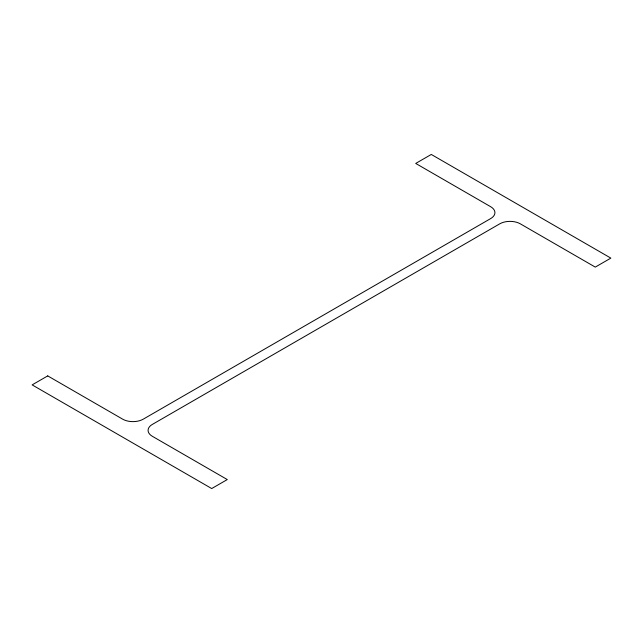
<?xml version="1.0" encoding="UTF-8"?>
<svg xmlns="http://www.w3.org/2000/svg" width="643" height="643" viewBox="0 0 643 643"><rect width="100%" height="100%" fill="white"/><g stroke="black" fill="none" stroke-linecap="round" stroke-linejoin="round"><path stroke-width="0.96" d="M47.727 375.898L32.15 384.884L211.708 488.551L227.284 479.565L152.327 436.284A14.532 8.391 0 0 1 152.327 424.42L499.764 223.828A14.532 8.391 0 0 1 520.316 223.828L595.273 267.102L610.85 258.116L431.292 154.449L415.716 163.435L490.673 206.716A14.532 8.391 0 0 1 490.673 218.58L143.236 419.172A14.532 8.391 0 0 1 122.684 419.172L47.727 375.898"/></g></svg>
